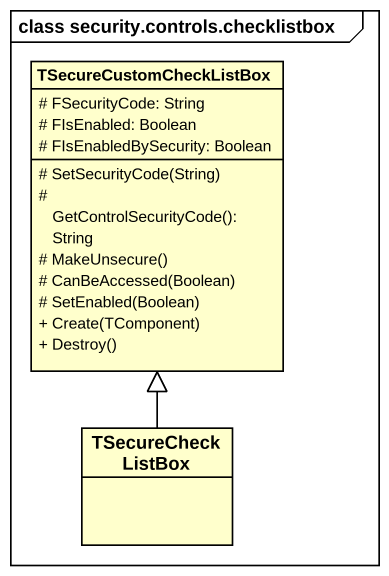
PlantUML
@startuml
mainframe class security.controls.checklistbox
hide circle
hide empty members
skinparam classAttributeIconSize 0
class TSecureCustomCheckListBox {
  # FSecurityCode: String
  # FIsEnabled: Boolean
  # FIsEnabledBySecurity: Boolean
  # SetSecurityCode(String)
  # GetControlSecurityCode(): String
  # MakeUnsecure()
  # CanBeAccessed(Boolean)
  # SetEnabled(Boolean)
  + Create(TComponent)
  + Destroy()
}
class TSecureCheckListBox
TSecureCheckListBox -up-|> TSecureCustomCheckListBox
@enduml
